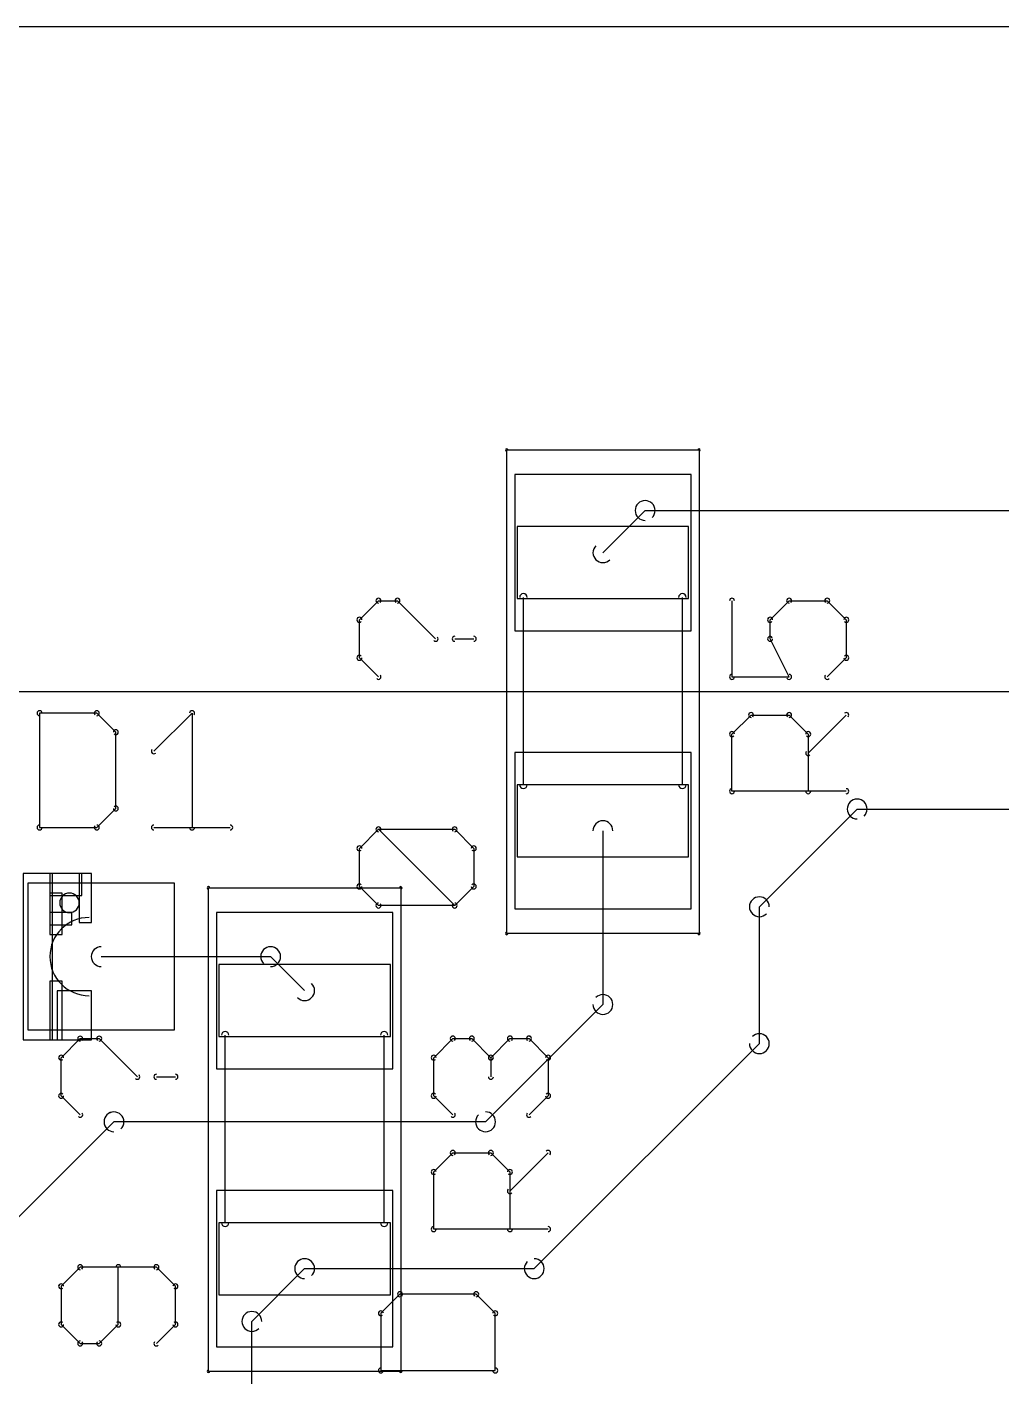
# Model space of a CAD drawing. Extents: x 0 to 139, y 764 to 841.
# Drawn here: x 17.21 to 45.45, y 802.31 to 841.43 of the extents above; entities that cross this region are included whole.
import ezdxf

# ---------------------------------------------------------------- set-up
doc = ezdxf.new("R2010")
doc.units = 0
doc.layers.add('Layer_1', color=7, linetype='CONTINUOUS')

msp = doc.modelspace()

# ---------------------------------------------------------------- linework, layer by layer
at = {"layer": 'Layer_1', "color": 7}
for points in [[(0.456887, 763.762328), (139.354513, 763.762328), (139.354513, 841.431613), (0.456887, 841.431613), (0.456887, 763.762328)], [(36.692159, 829.166103), (36.692159, 815.145946), (31.119246, 815.145946), (31.119246, 829.166103), (36.692159, 829.166103)], [(35.128852, 827.41004), (33.905703, 826.18689)], [(35.128852, 827.41004), (73.307275, 827.41004)], [(35.33238, 827.206512), (35.33238, 827.206512)], [(33.702175, 826.390418), (33.702175, 826.390418)], [(27.399341, 822.58519), (26.846869, 823.137662), (26.846869, 824.242607), (27.399341, 824.795079), (27.951814, 824.795079), (29.056758, 823.690134)], [(31.601703, 819.456025), (31.601703, 824.892024)], [(36.209703, 819.456025), (36.209703, 824.892024)], [(37.646868, 824.795079), (37.646868, 822.58519), (39.304285, 822.58519), (38.751813, 823.690134)], [(38.751813, 823.690134), (38.751813, 824.242607), (39.304285, 824.795079), (40.40923, 824.795079), (40.961702, 824.242607), (40.961702, 823.137662), (40.40923, 822.58519)], [(29.609231, 823.690134), (30.161703, 823.690134)], [(38.816159, 823.722449), (38.816171, 823.722461)], [(39.239939, 822.552875), (39.239927, 822.552863)], [(92.299399, 822.156024), (12.362398, 822.156024), (8.960823, 818.75445)], [(17.577011, 821.532969), (17.577011, 818.218135), (19.234429, 818.218135), (19.786901, 818.770607), (19.786901, 820.980497), (19.234429, 821.532969), (17.577011, 821.532969)], [(20.891846, 820.428024), (21.99679, 821.532969)], [(21.99679, 821.532969), (21.99679, 818.218135)], [(22.047531, 821.481946), (22.047531, 821.481946)], [(40.961702, 819.270355), (37.646868, 819.270355), (37.646868, 820.927772), (38.19934, 821.480245), (39.304285, 821.480245), (39.856758, 820.927772), (39.856758, 819.270355)], [(39.856758, 820.3753), (40.961702, 821.480245)], [(38.441136, 811.951301), (38.441136, 815.919804), (41.275781, 818.75445)], [(41.275781, 818.75445), (93.433257, 818.75445), (94.567115, 817.620592)], [(41.479309, 818.550922), (41.479309, 818.550922)], [(20.891846, 818.218135), (23.101735, 818.218135)], [(29.609231, 815.955521), (27.399341, 815.955521), (26.846869, 816.507993), (26.846869, 817.612938), (27.399341, 818.165411), (29.609231, 818.165411), (30.161703, 817.612938), (30.161703, 816.507993), (29.609231, 815.955521), (27.399341, 818.165411)], [(33.905703, 818.125159), (33.905703, 813.085159), (30.504128, 809.683584)], [(28.046491, 816.466891), (28.046491, 802.446735), (22.473578, 802.446735), (22.473578, 816.466891), (28.046491, 816.466891)], [(38.237608, 816.123332), (38.237608, 816.123332)], [(19.363972, 814.474135), (24.273578, 814.474135), (25.260034, 813.487679)], [(24.477105, 814.677663), (24.477105, 814.677663)], [(25.056507, 813.284151), (25.056507, 813.284151)], [(34.10923, 812.881631), (34.10923, 812.881631)], [(19.357169, 812.146608), (19.357169, 812.146608)], [(22.956035, 806.756813), (22.956035, 812.192813)], [(27.564034, 806.756813), (27.564034, 812.192813)], [(18.2012, 810.43845), (18.2012, 811.543395), (18.753673, 812.095868)], [(18.753673, 812.095868), (19.306145, 812.095868), (20.41109, 810.990923)], [(18.804696, 812.044844), (18.804696, 812.044844)], [(25.260034, 805.425947), (31.915782, 805.425947), (38.441136, 811.951301)], [(29.553672, 809.885978), (29.001199, 810.43845), (29.001199, 811.543395), (29.553672, 812.095868), (30.106144, 812.095868), (30.658617, 811.543395), (30.658617, 810.990923)], [(30.658617, 811.543395), (31.211089, 812.095868), (31.763561, 812.095868), (32.316034, 811.543395), (32.316034, 810.43845), (31.763561, 809.885978)], [(38.644663, 811.747773), (38.644663, 811.747773)], [(18.150177, 811.594135), (18.150177, 811.594135)], [(20.963562, 810.990923), (21.516035, 810.990923)], [(20.360066, 810.939899), (20.360066, 810.939899)], [(18.753673, 809.885978), (18.2012, 810.43845)], [(18.252224, 810.489191), (18.252224, 810.489191)], [(30.300601, 809.887112), (30.300601, 809.887112)], [(30.504128, 809.683584), (19.732476, 809.683584), (16.89783, 806.848939)], [(19.936003, 809.480057), (19.936003, 809.480057)], [(32.316034, 806.571144), (29.001199, 806.571144), (29.001199, 808.228561), (29.553672, 808.781033), (30.658617, 808.781033), (31.211089, 808.228561), (31.211089, 806.571144)], [(31.211089, 807.676089), (32.316034, 808.781033)], [(31.712254, 805.629475), (31.712254, 805.629475)], [(20.963562, 803.256309), (21.516035, 803.808782), (21.516035, 804.913727), (20.963562, 805.466199), (18.753673, 805.466199), (18.2012, 804.913727), (18.2012, 803.808782), (18.753673, 803.256309), (19.306145, 803.256309), (19.858617, 803.808782), (19.858617, 805.466199)], [(23.729326, 795.815082), (23.729326, 803.895238), (25.260034, 805.425947)], [(25.463562, 805.222419), (25.463562, 805.222419)], [(30.283876, 804.733443), (30.283876, 804.733443)], [(27.470491, 802.472813), (30.785325, 802.472813), (30.785325, 804.130231), (30.232853, 804.682703)], [(30.232853, 804.682703), (28.022963, 804.682703), (27.470491, 804.130231)], [(28.073987, 804.631679), (28.073987, 804.631679)], [(23.525798, 804.098766), (23.525798, 804.098766)], [(27.419467, 804.180971), (27.419467, 804.180971)], [(27.470491, 804.130231), (27.470491, 802.472813)], [(30.734302, 804.079207), (30.734302, 804.079207)]]:
    msp.add_lwpolyline(points, dxfattribs=at)
for points in [[(31.35027, 828.454607), (31.35027, 823.919174), (36.461136, 823.919174), (36.461136, 828.454607), (31.35027, 828.454607)], [(31.421703, 826.944024), (31.421703, 824.856024), (36.389703, 824.856024), (36.389703, 826.944024), (31.421703, 826.944024)], [(31.35027, 820.392875), (31.35027, 815.857442), (36.461136, 815.857442), (36.461136, 820.392875), (31.35027, 820.392875)], [(31.421703, 819.456025), (31.421703, 817.368025), (36.389703, 817.368025), (36.389703, 819.456025), (31.421703, 819.456025)], [(17.096255, 816.883584), (17.096255, 812.064687), (17.946649, 812.064687), (17.946649, 816.883584), (17.096255, 816.883584)], [(17.875783, 816.883584), (17.875783, 816.245789), (18.797043, 816.245789), (18.797043, 816.883584), (17.875783, 816.883584)], [(18.726177, 816.883584), (18.726177, 815.466261), (19.080507, 815.466261), (19.080507, 816.883584), (18.726177, 816.883584)], [(17.237988, 816.600119), (17.237988, 812.348151), (21.489956, 812.348151), (21.489956, 816.600119), (17.237988, 816.600119)], [(17.875783, 816.316655), (17.875783, 815.11193), (18.230114, 815.11193), (18.230114, 816.316655), (17.875783, 816.316655)], [(17.875783, 815.749726), (17.875783, 815.395395), (18.513578, 815.395395), (18.513578, 815.749726), (17.875783, 815.749726)], [(22.704601, 815.755395), (22.704601, 811.219962), (27.815467, 811.219962), (27.815467, 815.755395), (22.704601, 815.755395)], [(22.776035, 814.244812), (22.776035, 812.156813), (27.744034, 812.156813), (27.744034, 814.244812), (22.776035, 814.244812)], [(17.875783, 813.765474), (17.875783, 812.064687), (18.230114, 812.064687), (18.230114, 813.765474), (17.875783, 813.765474)], [(18.088381, 813.482009), (18.088381, 812.064687), (19.080507, 812.064687), (19.080507, 813.482009), (18.088381, 813.482009)], [(22.704601, 807.693663), (22.704601, 803.158231), (27.815467, 803.158231), (27.815467, 807.693663), (22.704601, 807.693663)], [(22.776035, 806.756813), (22.776035, 804.668813), (27.744034, 804.668813), (27.744034, 806.756813), (22.776035, 806.756813)]]:
    msp.add_lwpolyline(points, close=True, dxfattribs=at)
for points in [[(31.119246, 829.202103), (31.099404, 829.202103), (31.083246, 829.185945), (31.083246, 829.166103)], [(31.119246, 829.202103), (31.099404, 829.202103), (31.083246, 829.185945), (31.083246, 829.166103)], [(31.083246, 829.166103), (31.083246, 829.14626), (31.099404, 829.130103), (31.119246, 829.130103)], [(31.155246, 829.166103), (31.155246, 829.185945), (31.139089, 829.202103), (31.119246, 829.202103)], [(36.692159, 829.202103), (36.672317, 829.202103), (36.656159, 829.185945), (36.656159, 829.166103)], [(36.728159, 829.166103), (36.728159, 829.185945), (36.712002, 829.202103), (36.692159, 829.202103)], [(36.728159, 829.166103), (36.728159, 829.185945), (36.712002, 829.202103), (36.692159, 829.202103)], [(36.692159, 829.130103), (36.712002, 829.130103), (36.728159, 829.14626), (36.728159, 829.166103)], [(35.128852, 827.69804), (34.9698, 827.69804), (34.840852, 827.569092), (34.840852, 827.41004)], [(34.840852, 827.41004), (34.840852, 827.250988), (34.9698, 827.12204), (35.128852, 827.12204)], [(35.12885, 827.697872), (35.049366, 827.697872), (34.977394, 827.665642), (34.925322, 827.61357)], [(35.416682, 827.41004), (35.416682, 827.569007), (35.287819, 827.697872), (35.12885, 827.697872)], [(35.33238, 827.206512), (35.384481, 827.258585), (35.416682, 827.330556), (35.416682, 827.41004)], [(33.702175, 826.390418), (33.650103, 826.338345), (33.617873, 826.266374), (33.617873, 826.18689)], [(33.617873, 826.18689), (33.617873, 826.027923), (33.746736, 825.899057), (33.905706, 825.899057)], [(33.905706, 825.899057), (33.985189, 825.899057), (34.057133, 825.931287), (34.109233, 825.98336)], [(27.399341, 824.867079), (27.359571, 824.867079), (27.327341, 824.834849), (27.327341, 824.795079)], [(27.327341, 824.795079), (27.327341, 824.755309), (27.359571, 824.723079), (27.399341, 824.723079)], [(27.399455, 824.867249), (27.379612, 824.867249), (27.361499, 824.859312), (27.348431, 824.845989)], [(27.471625, 824.795079), (27.471625, 824.834934), (27.43931, 824.867249), (27.399455, 824.867249)], [(27.450365, 824.744056), (27.463404, 824.757095), (27.471625, 824.775152), (27.471625, 824.795079)], [(27.951814, 824.867363), (27.911959, 824.867363), (27.879644, 824.835048), (27.879644, 824.795193)], [(27.879644, 824.795193), (27.879644, 824.77535), (27.887581, 824.757237), (27.900903, 824.744169)], [(28.002837, 824.846103), (27.989798, 824.859142), (27.971741, 824.867363), (27.951814, 824.867363)], [(28.023814, 824.795079), (28.023814, 824.834849), (27.991584, 824.867079), (27.951814, 824.867079)], [(27.951814, 824.723079), (27.991584, 824.723079), (28.023814, 824.755309), (28.023814, 824.795079)], [(31.601703, 825.000024), (31.542062, 825.000024), (31.493703, 824.951665), (31.493703, 824.892024)], [(31.709703, 824.892024), (31.709703, 824.951665), (31.661344, 825.000024), (31.601703, 825.000024)], [(36.209703, 825.000024), (36.150062, 825.000024), (36.101703, 824.951665), (36.101703, 824.892024)], [(36.317703, 824.892024), (36.317703, 824.951665), (36.269344, 825.000024), (36.209703, 825.000024)], [(37.646868, 824.867079), (37.607098, 824.867079), (37.574868, 824.834849), (37.574868, 824.795079)], [(37.718868, 824.795079), (37.718868, 824.834849), (37.686638, 824.867079), (37.646868, 824.867079)], [(39.304285, 824.867079), (39.264515, 824.867079), (39.232285, 824.834849), (39.232285, 824.795079)], [(39.232285, 824.795079), (39.232285, 824.755309), (39.264515, 824.723079), (39.304285, 824.723079)], [(39.304399, 824.867249), (39.284556, 824.867249), (39.266443, 824.859312), (39.253375, 824.845989)], [(39.376569, 824.795079), (39.376569, 824.834934), (39.344254, 824.867249), (39.304399, 824.867249)], [(39.355309, 824.744056), (39.368348, 824.757095), (39.376569, 824.775152), (39.376569, 824.795079)], [(40.40923, 824.867363), (40.369375, 824.867363), (40.33706, 824.835048), (40.33706, 824.795193)], [(40.33706, 824.795193), (40.33706, 824.77535), (40.344997, 824.757237), (40.35832, 824.744169)], [(40.460254, 824.846103), (40.447214, 824.859142), (40.429158, 824.867363), (40.40923, 824.867363)], [(40.48123, 824.795079), (40.48123, 824.834849), (40.449, 824.867079), (40.40923, 824.867079)], [(40.40923, 824.723079), (40.449, 824.723079), (40.48123, 824.755309), (40.48123, 824.795079)], [(26.795845, 824.29363), (26.782806, 824.280591), (26.774585, 824.262534), (26.774585, 824.242607)], [(26.846869, 824.314607), (26.807099, 824.314607), (26.774869, 824.282377), (26.774869, 824.242607)], [(26.918869, 824.242607), (26.918869, 824.282377), (26.886639, 824.314607), (26.846869, 824.314607)], [(38.700789, 824.29363), (38.68775, 824.280591), (38.679529, 824.262534), (38.679529, 824.242607)], [(38.751813, 824.314607), (38.712043, 824.314607), (38.679813, 824.282377), (38.679813, 824.242607)], [(38.823813, 824.242607), (38.823813, 824.282377), (38.791583, 824.314607), (38.751813, 824.314607)], [(40.961702, 824.314607), (40.921932, 824.314607), (40.889702, 824.282377), (40.889702, 824.242607)], [(41.033702, 824.242607), (41.033702, 824.282377), (41.001472, 824.314607), (40.961702, 824.314607)], [(41.033872, 824.242493), (41.033872, 824.262336), (41.025935, 824.280449), (41.012613, 824.293517)], [(26.774585, 824.242607), (26.774585, 824.202752), (26.8069, 824.170437), (26.846755, 824.170437)], [(26.846755, 824.170437), (26.866598, 824.170437), (26.884711, 824.178374), (26.897779, 824.191697)], [(38.679529, 824.242607), (38.679529, 824.202752), (38.711844, 824.170437), (38.751699, 824.170437)], [(38.751699, 824.170437), (38.771542, 824.170437), (38.789655, 824.178374), (38.802723, 824.191697)], [(40.910679, 824.191583), (40.923718, 824.178544), (40.941775, 824.170323), (40.961702, 824.170323)], [(40.961702, 824.170323), (41.001557, 824.170323), (41.033872, 824.202638), (41.033872, 824.242493)], [(29.005735, 823.639111), (29.018774, 823.626071), (29.036831, 823.617851), (29.056758, 823.617851)], [(29.056758, 823.617851), (29.096614, 823.617851), (29.128928, 823.650166), (29.128928, 823.690021)], [(29.128928, 823.690021), (29.128928, 823.709864), (29.120991, 823.727977), (29.107669, 823.741045)], [(29.609231, 823.762134), (29.569461, 823.762134), (29.537231, 823.729905), (29.537231, 823.690134)], [(29.537231, 823.690134), (29.537231, 823.650364), (29.569461, 823.618134), (29.609231, 823.618134)], [(30.233703, 823.690134), (30.233703, 823.729905), (30.201473, 823.762134), (30.161703, 823.762134)], [(30.161703, 823.618134), (30.201473, 823.618134), (30.233703, 823.650364), (30.233703, 823.690134)], [(38.679813, 823.690134), (38.679813, 823.650364), (38.712043, 823.618134), (38.751813, 823.618134)], [(38.751824, 823.762146), (38.712054, 823.762146), (38.679824, 823.729916), (38.679824, 823.690146)], [(38.679824, 823.690146), (38.679824, 823.678524), (38.682579, 823.667469), (38.687478, 823.657831)], [(38.751813, 823.618134), (38.791583, 823.618134), (38.823813, 823.650364), (38.823813, 823.690134)], [(38.816171, 823.722461), (38.804265, 823.745988), (38.779944, 823.762146), (38.751824, 823.762146)], [(26.846869, 823.209946), (26.807014, 823.209946), (26.774699, 823.177631), (26.774699, 823.137775)], [(26.774699, 823.137775), (26.774699, 823.117933), (26.782636, 823.09982), (26.795959, 823.086752)], [(26.774869, 823.137662), (26.774869, 823.097892), (26.807099, 823.065662), (26.846869, 823.065662)], [(26.897892, 823.188686), (26.884853, 823.201725), (26.866796, 823.209946), (26.846869, 823.209946)], [(26.846869, 823.065662), (26.886639, 823.065662), (26.918869, 823.097892), (26.918869, 823.137662)], [(40.889702, 823.137662), (40.889702, 823.097892), (40.921932, 823.065662), (40.961702, 823.065662)], [(40.961816, 823.209832), (40.941973, 823.209832), (40.92386, 823.201895), (40.910792, 823.188572)], [(40.961702, 823.065662), (41.001472, 823.065662), (41.033702, 823.097892), (41.033702, 823.137662)], [(41.033986, 823.137662), (41.033986, 823.177517), (41.001671, 823.209832), (40.961816, 823.209832)], [(41.012726, 823.086638), (41.025765, 823.099678), (41.033986, 823.117735), (41.033986, 823.137662)], [(27.348318, 822.534166), (27.361357, 822.521127), (27.379414, 822.512906), (27.399341, 822.512906)], [(27.399341, 822.512906), (27.439196, 822.512906), (27.471511, 822.545221), (27.471511, 822.585076)], [(27.471511, 822.585076), (27.471511, 822.604919), (27.463574, 822.623032), (27.450251, 822.6361)], [(37.646868, 822.65719), (37.607098, 822.65719), (37.574868, 822.62496), (37.574868, 822.58519)], [(37.574868, 822.58519), (37.574868, 822.54542), (37.607098, 822.51319), (37.646868, 822.51319)], [(37.574868, 822.58519), (37.574868, 822.54542), (37.607098, 822.51319), (37.646868, 822.51319)], [(37.646868, 822.51319), (37.686638, 822.51319), (37.718868, 822.54542), (37.718868, 822.58519)], [(39.239927, 822.552863), (39.251833, 822.529336), (39.276154, 822.513178), (39.304274, 822.513178)], [(39.304274, 822.513178), (39.344044, 822.513178), (39.376274, 822.545408), (39.376274, 822.585178)], [(39.376285, 822.58519), (39.376285, 822.62496), (39.344055, 822.65719), (39.304285, 822.65719)], [(39.304285, 822.51319), (39.344055, 822.51319), (39.376285, 822.54542), (39.376285, 822.58519)], [(39.376274, 822.585178), (39.376274, 822.5968), (39.373519, 822.607855), (39.36862, 822.617493)], [(40.358206, 822.636213), (40.345167, 822.623174), (40.336946, 822.605117), (40.336946, 822.58519)], [(40.336946, 822.58519), (40.336946, 822.545335), (40.369261, 822.51302), (40.409117, 822.51302)], [(40.409117, 822.51302), (40.428959, 822.51302), (40.447072, 822.520957), (40.46014, 822.534279)], [(17.577011, 821.604969), (17.537247, 821.604969), (17.505011, 821.572739), (17.505011, 821.532969)], [(17.577011, 821.604969), (17.537247, 821.604969), (17.505011, 821.572739), (17.505011, 821.532969)], [(17.505011, 821.532969), (17.505011, 821.493199), (17.537247, 821.460969), (17.577011, 821.460969)], [(17.649011, 821.532969), (17.649011, 821.572739), (17.616776, 821.604969), (17.577011, 821.604969)], [(19.234429, 821.605253), (19.194576, 821.605253), (19.16227, 821.572938), (19.16227, 821.533083)], [(19.16227, 821.533083), (19.16227, 821.51324), (19.170349, 821.495127), (19.183416, 821.482059)], [(19.285452, 821.583993), (19.272384, 821.597032), (19.254353, 821.605253), (19.234429, 821.605253)], [(19.306429, 821.532969), (19.306429, 821.572739), (19.274193, 821.604969), (19.234429, 821.604969)], [(19.234429, 821.460969), (19.274193, 821.460969), (19.306429, 821.493199), (19.306429, 821.532969)], [(21.99679, 821.604969), (21.95702, 821.604969), (21.92479, 821.572739), (21.92479, 821.532969)], [(21.996734, 821.605026), (21.976891, 821.605026), (21.958891, 821.597089), (21.945852, 821.58405)], [(22.06879, 821.532969), (22.06879, 821.572768), (22.036532, 821.605026), (21.996734, 821.605026)], [(22.06879, 821.532969), (22.06879, 821.572739), (22.036561, 821.604969), (21.99679, 821.604969)], [(22.047531, 821.481946), (22.06057, 821.494985), (22.06879, 821.513042), (22.06879, 821.532969)], [(38.19934, 821.552245), (38.15957, 821.552245), (38.12734, 821.520015), (38.12734, 821.480245)], [(38.199454, 821.552415), (38.179611, 821.552415), (38.161498, 821.544478), (38.14843, 821.531155)], [(38.271624, 821.480245), (38.271624, 821.5201), (38.239309, 821.552415), (38.199454, 821.552415)], [(39.304285, 821.552528), (39.26443, 821.552528), (39.232115, 821.520213), (39.232115, 821.480358)], [(39.355309, 821.531268), (39.342269, 821.544308), (39.324213, 821.552528), (39.304285, 821.552528)], [(39.376285, 821.480245), (39.376285, 821.520015), (39.344055, 821.552245), (39.304285, 821.552245)], [(40.961816, 821.552415), (40.941973, 821.552415), (40.92386, 821.544478), (40.910792, 821.531155)], [(41.033986, 821.480245), (41.033986, 821.5201), (41.001671, 821.552415), (40.961816, 821.552415)], [(38.12734, 821.480245), (38.12734, 821.440475), (38.15957, 821.408245), (38.19934, 821.408245)], [(38.250364, 821.429221), (38.263403, 821.442261), (38.271624, 821.460317), (38.271624, 821.480245)], [(39.232115, 821.480358), (39.232115, 821.460516), (39.240052, 821.442402), (39.253375, 821.429335)], [(39.304285, 821.408245), (39.344055, 821.408245), (39.376285, 821.440475), (39.376285, 821.480245)], [(41.012726, 821.429221), (41.025765, 821.442261), (41.033986, 821.460317), (41.033986, 821.480245)], [(19.786901, 821.052497), (19.747136, 821.052497), (19.714901, 821.020267), (19.714901, 820.980497)], [(19.735877, 820.929473), (19.748945, 820.916434), (19.766976, 820.908213), (19.786901, 820.908213)], [(19.858901, 820.980497), (19.858901, 821.020267), (19.826665, 821.052497), (19.786901, 821.052497)], [(19.786901, 820.908213), (19.826753, 820.908213), (19.85906, 820.940528), (19.85906, 820.980384)], [(19.85906, 820.980384), (19.85906, 821.000226), (19.850981, 821.018339), (19.837913, 821.031407)], [(37.595844, 820.978796), (37.582805, 820.965757), (37.574585, 820.9477), (37.574585, 820.927772)], [(37.574585, 820.927772), (37.574585, 820.887917), (37.606899, 820.855602), (37.646755, 820.855602)], [(37.646868, 820.999772), (37.607098, 820.999772), (37.574868, 820.967543), (37.574868, 820.927772)], [(37.646755, 820.855602), (37.666597, 820.855602), (37.68471, 820.863539), (37.697778, 820.876862)], [(37.718868, 820.927772), (37.718868, 820.967543), (37.686638, 820.999772), (37.646868, 820.999772)], [(39.856758, 820.999772), (39.816987, 820.999772), (39.784758, 820.967543), (39.784758, 820.927772)], [(39.805734, 820.876749), (39.818773, 820.863709), (39.83683, 820.855489), (39.856758, 820.855489)], [(39.928758, 820.927772), (39.928758, 820.967543), (39.896528, 820.999772), (39.856758, 820.999772)], [(39.856758, 820.855489), (39.896613, 820.855489), (39.928928, 820.887804), (39.928928, 820.927659)], [(39.928928, 820.927659), (39.928928, 820.947502), (39.920991, 820.965615), (39.907668, 820.978683)], [(20.840822, 820.479048), (20.827754, 820.466009), (20.819676, 820.447952), (20.819676, 820.428024)], [(20.819676, 820.428024), (20.819676, 820.388169), (20.851982, 820.355854), (20.891834, 820.355854)], [(20.891834, 820.355854), (20.911762, 820.355854), (20.929799, 820.363791), (20.942858, 820.377114)], [(39.805734, 820.426324), (39.792695, 820.413284), (39.784474, 820.395228), (39.784474, 820.3753)], [(39.784474, 820.3753), (39.784474, 820.335445), (39.816789, 820.30313), (39.856644, 820.30313)], [(39.856644, 820.30313), (39.876487, 820.30313), (39.8946, 820.311067), (39.907668, 820.32439)], [(31.493703, 819.456025), (31.493703, 819.396384), (31.542062, 819.348025), (31.601703, 819.348025)], [(31.601703, 819.348025), (31.661344, 819.348025), (31.709703, 819.396384), (31.709703, 819.456025)], [(36.101703, 819.456025), (36.101703, 819.396384), (36.150062, 819.348025), (36.209703, 819.348025)], [(36.209703, 819.348025), (36.269344, 819.348025), (36.317703, 819.396384), (36.317703, 819.456025)], [(37.646868, 819.342355), (37.607098, 819.342355), (37.574868, 819.310125), (37.574868, 819.270355)], [(37.574868, 819.270355), (37.574868, 819.230585), (37.607098, 819.198355), (37.646868, 819.198355)], [(37.574868, 819.270355), (37.574868, 819.230585), (37.607098, 819.198355), (37.646868, 819.198355)], [(37.646868, 819.198355), (37.686638, 819.198355), (37.718868, 819.230585), (37.718868, 819.270355)], [(39.784758, 819.270355), (39.784758, 819.230585), (39.816987, 819.198355), (39.856758, 819.198355)], [(39.856758, 819.198355), (39.896528, 819.198355), (39.928758, 819.230585), (39.928758, 819.270355)], [(41.033702, 819.270355), (41.033702, 819.310125), (41.001472, 819.342355), (40.961702, 819.342355)], [(40.961702, 819.198355), (41.001472, 819.198355), (41.033702, 819.230585), (41.033702, 819.270355)], [(19.786912, 818.842777), (19.766985, 818.842777), (19.748948, 818.83484), (19.735889, 818.821518)], [(19.859071, 818.770607), (19.859071, 818.810462), (19.826765, 818.842777), (19.786912, 818.842777)], [(41.275781, 819.04245), (41.116729, 819.04245), (40.987781, 818.913502), (40.987781, 818.75445)], [(41.275778, 819.042283), (41.196295, 819.042283), (41.124351, 819.010053), (41.072251, 818.95798)], [(41.563611, 818.75445), (41.563611, 818.913417), (41.434748, 819.042283), (41.275778, 819.042283)], [(19.714901, 818.770607), (19.714901, 818.730837), (19.747136, 818.698607), (19.786901, 818.698607)], [(19.786901, 818.698607), (19.826665, 818.698607), (19.858901, 818.730837), (19.858901, 818.770607)], [(19.837925, 818.719584), (19.850992, 818.732623), (19.859071, 818.75068), (19.859071, 818.770607)], [(33.905703, 818.413159), (33.746651, 818.413159), (33.617703, 818.28421), (33.617703, 818.125159)], [(34.193703, 818.125159), (34.193703, 818.28421), (34.064755, 818.413159), (33.905703, 818.413159)], [(40.987781, 818.75445), (40.987781, 818.595398), (41.116729, 818.46645), (41.275781, 818.46645)], [(41.479309, 818.550922), (41.531381, 818.602995), (41.563611, 818.674966), (41.563611, 818.75445)], [(17.577011, 818.290135), (17.537247, 818.290135), (17.505011, 818.257905), (17.505011, 818.218135)], [(17.505011, 818.218135), (17.505011, 818.178365), (17.537247, 818.146135), (17.577011, 818.146135)], [(17.505011, 818.218135), (17.505011, 818.178365), (17.537247, 818.146135), (17.577011, 818.146135)], [(17.577011, 818.146135), (17.616776, 818.146135), (17.649011, 818.178365), (17.649011, 818.218135)], [(19.183405, 818.269159), (19.170337, 818.256119), (19.162258, 818.238062), (19.162258, 818.218135)], [(19.162258, 818.218135), (19.162258, 818.17828), (19.194565, 818.145965), (19.234417, 818.145965)], [(19.234417, 818.145965), (19.254345, 818.145965), (19.272382, 818.153902), (19.285441, 818.167225)], [(19.306429, 818.218135), (19.306429, 818.257905), (19.274193, 818.290135), (19.234429, 818.290135)], [(19.234429, 818.146135), (19.274193, 818.146135), (19.306429, 818.178365), (19.306429, 818.218135)], [(20.891846, 818.290135), (20.852081, 818.290135), (20.819846, 818.257905), (20.819846, 818.218135)], [(20.819846, 818.218135), (20.819846, 818.178365), (20.852081, 818.146135), (20.891846, 818.146135)], [(21.92479, 818.218135), (21.92479, 818.178365), (21.95702, 818.146135), (21.99679, 818.146135)], [(21.99679, 818.146135), (22.036561, 818.146135), (22.06879, 818.178365), (22.06879, 818.218135)], [(23.173735, 818.218135), (23.173735, 818.257905), (23.141505, 818.290135), (23.101735, 818.290135)], [(23.101735, 818.146135), (23.141505, 818.146135), (23.173735, 818.178365), (23.173735, 818.218135)], [(27.399341, 818.237694), (27.359486, 818.237694), (27.327171, 818.205379), (27.327171, 818.165524)], [(27.327171, 818.165524), (27.327171, 818.145681), (27.335108, 818.127568), (27.348431, 818.1145)], [(27.399341, 818.23741), (27.359571, 818.23741), (27.327341, 818.205181), (27.327341, 818.165411)], [(27.327341, 818.165411), (27.327341, 818.12564), (27.359571, 818.093411), (27.399341, 818.093411)], [(27.399455, 818.237581), (27.379612, 818.237581), (27.361499, 818.229644), (27.348431, 818.216321)], [(27.450365, 818.216434), (27.437325, 818.229473), (27.419269, 818.237694), (27.399341, 818.237694)], [(27.471625, 818.165411), (27.471625, 818.205266), (27.43931, 818.237581), (27.399455, 818.237581)], [(27.450365, 818.114387), (27.463404, 818.127426), (27.471625, 818.145483), (27.471625, 818.165411)], [(29.609231, 818.237694), (29.569376, 818.237694), (29.537061, 818.205379), (29.537061, 818.165524)], [(29.537061, 818.165524), (29.537061, 818.145681), (29.544998, 818.127568), (29.558321, 818.1145)], [(29.660254, 818.216434), (29.647215, 818.229473), (29.629158, 818.237694), (29.609231, 818.237694)], [(29.681231, 818.165411), (29.681231, 818.205181), (29.649001, 818.23741), (29.609231, 818.23741)], [(29.609231, 818.093411), (29.649001, 818.093411), (29.681231, 818.12564), (29.681231, 818.165411)], [(26.795845, 817.663962), (26.782806, 817.650922), (26.774585, 817.632866), (26.774585, 817.612938)], [(26.774585, 817.612938), (26.774585, 817.573083), (26.8069, 817.540768), (26.846755, 817.540768)], [(26.846869, 817.684938), (26.807099, 817.684938), (26.774869, 817.652708), (26.774869, 817.612938)], [(26.918869, 817.612938), (26.918869, 817.652708), (26.886639, 817.684938), (26.846869, 817.684938)], [(30.161703, 817.684938), (30.121933, 817.684938), (30.089703, 817.652708), (30.089703, 817.612938)], [(30.233703, 817.612938), (30.233703, 817.652708), (30.201473, 817.684938), (30.161703, 817.684938)], [(30.161703, 817.540655), (30.201558, 817.540655), (30.233873, 817.57297), (30.233873, 817.612825)], [(30.233873, 817.612825), (30.233873, 817.632667), (30.225936, 817.650781), (30.212613, 817.663848)], [(26.846755, 817.540768), (26.866598, 817.540768), (26.884711, 817.548705), (26.897779, 817.562028)], [(30.11068, 817.561914), (30.123719, 817.548875), (30.141776, 817.540655), (30.161703, 817.540655)], [(22.473578, 816.502891), (22.453735, 816.502891), (22.437578, 816.486733), (22.437578, 816.466891)], [(22.473578, 816.502891), (22.453735, 816.502891), (22.437578, 816.486733), (22.437578, 816.466891)], [(22.437578, 816.466891), (22.437578, 816.447048), (22.453735, 816.430891), (22.473578, 816.430891)], [(22.509578, 816.466891), (22.509578, 816.486733), (22.49342, 816.502891), (22.473578, 816.502891)], [(26.846869, 816.580277), (26.807014, 816.580277), (26.774699, 816.547962), (26.774699, 816.508107)], [(26.774699, 816.508107), (26.774699, 816.488264), (26.782636, 816.470151), (26.795959, 816.457083)], [(26.774869, 816.507993), (26.774869, 816.468223), (26.807099, 816.435993), (26.846869, 816.435993)], [(26.897892, 816.559017), (26.884853, 816.572056), (26.866796, 816.580277), (26.846869, 816.580277)], [(26.846869, 816.435993), (26.886639, 816.435993), (26.918869, 816.468223), (26.918869, 816.507993)], [(28.046491, 816.502891), (28.026648, 816.502891), (28.010491, 816.486733), (28.010491, 816.466891)], [(28.082491, 816.466891), (28.082491, 816.486733), (28.066333, 816.502891), (28.046491, 816.502891)], [(28.082491, 816.466891), (28.082491, 816.486733), (28.066333, 816.502891), (28.046491, 816.502891)], [(28.046491, 816.430891), (28.066333, 816.430891), (28.082491, 816.447048), (28.082491, 816.466891)], [(30.089703, 816.507993), (30.089703, 816.468223), (30.121933, 816.435993), (30.161703, 816.435993)], [(30.161817, 816.580163), (30.141974, 816.580163), (30.123861, 816.572226), (30.110793, 816.558904)], [(30.161703, 816.435993), (30.201473, 816.435993), (30.233703, 816.468223), (30.233703, 816.507993)], [(30.233987, 816.507993), (30.233987, 816.547848), (30.201672, 816.580163), (30.161817, 816.580163)], [(30.212727, 816.45697), (30.225766, 816.470009), (30.233987, 816.488066), (30.233987, 816.507993)], [(18.442712, 816.316655), (18.286157, 816.316655), (18.159247, 816.189748), (18.159247, 816.03319)], [(18.726177, 816.03319), (18.726177, 816.189748), (18.599267, 816.316655), (18.442712, 816.316655)], [(38.441136, 816.207804), (38.282084, 816.207804), (38.153136, 816.078856), (38.153136, 815.919804)], [(38.237608, 816.123332), (38.185507, 816.071259), (38.153306, 815.999288), (38.153306, 815.919804)], [(38.729136, 815.919804), (38.729136, 816.078856), (38.600188, 816.207804), (38.441136, 816.207804)], [(18.159247, 816.03319), (18.159247, 815.876633), (18.28616, 815.749726), (18.442712, 815.749726)], [(18.442712, 815.749726), (18.599267, 815.749726), (18.726177, 815.876633), (18.726177, 816.03319)], [(27.399341, 816.027521), (27.359571, 816.027521), (27.327341, 815.995291), (27.327341, 815.955521)], [(27.327341, 815.955521), (27.327341, 815.915751), (27.359571, 815.883521), (27.399341, 815.883521)], [(27.348318, 815.904497), (27.361357, 815.891458), (27.379414, 815.883237), (27.399341, 815.883237)], [(27.399341, 815.883237), (27.439196, 815.883237), (27.471511, 815.915552), (27.471511, 815.955408)], [(27.471511, 815.955408), (27.471511, 815.97525), (27.463574, 815.993363), (27.450251, 816.006431)], [(29.558207, 816.006545), (29.545168, 815.993505), (29.536947, 815.975448), (29.536947, 815.955521)], [(29.536947, 815.955521), (29.536947, 815.915666), (29.569262, 815.883351), (29.609117, 815.883351)], [(29.558207, 815.904497), (29.571247, 815.891458), (29.589303, 815.883237), (29.609231, 815.883237)], [(29.609117, 815.883351), (29.62896, 815.883351), (29.647073, 815.891288), (29.660141, 815.904611)], [(29.681231, 815.955521), (29.681231, 815.995291), (29.649001, 816.027521), (29.609231, 816.027521)], [(29.609231, 815.883521), (29.649001, 815.883521), (29.681231, 815.915751), (29.681231, 815.955521)], [(29.609231, 815.883237), (29.649086, 815.883237), (29.681401, 815.915552), (29.681401, 815.955408)], [(29.681401, 815.955408), (29.681401, 815.97525), (29.673464, 815.993363), (29.660141, 816.006431)], [(38.153306, 815.919804), (38.153306, 815.760837), (38.282169, 815.631972), (38.441138, 815.631972)], [(38.441138, 815.631972), (38.520622, 815.631972), (38.592565, 815.664202), (38.644666, 815.716274)], [(19.009641, 815.607993), (18.383429, 815.607993), (17.875783, 815.100348), (17.875783, 814.474135)], [(31.119246, 815.181946), (31.099404, 815.181946), (31.083246, 815.165789), (31.083246, 815.145946)], [(31.083246, 815.145946), (31.083246, 815.126104), (31.099404, 815.109946), (31.119246, 815.109946)], [(31.083246, 815.145946), (31.083246, 815.126104), (31.099404, 815.109946), (31.119246, 815.109946)], [(31.119246, 815.109946), (31.139089, 815.109946), (31.155246, 815.126104), (31.155246, 815.145946)], [(36.656159, 815.145946), (36.656159, 815.126104), (36.672317, 815.109946), (36.692159, 815.109946)], [(36.728159, 815.145946), (36.728159, 815.165789), (36.712002, 815.181946), (36.692159, 815.181946)], [(36.692159, 815.109946), (36.712002, 815.109946), (36.728159, 815.126104), (36.728159, 815.145946)], [(36.692159, 815.109946), (36.712002, 815.109946), (36.728159, 815.126104), (36.728159, 815.145946)], [(17.875783, 814.474135), (17.875783, 813.847922), (18.383429, 813.340277), (19.009641, 813.340277)], [(19.363972, 814.762135), (19.204914, 814.762135), (19.075972, 814.633187), (19.075972, 814.474135)], [(19.075972, 814.474135), (19.075972, 814.315083), (19.204914, 814.186135), (19.363972, 814.186135)], [(24.273578, 814.761965), (24.114611, 814.761965), (23.985745, 814.633102), (23.985745, 814.474132)], [(23.985745, 814.474132), (23.985745, 814.394649), (24.017975, 814.322677), (24.070047, 814.270605)], [(24.561578, 814.474135), (24.561578, 814.633187), (24.43263, 814.762135), (24.273578, 814.762135)], [(24.477105, 814.677663), (24.425004, 814.729735), (24.353061, 814.761965), (24.273578, 814.761965)], [(24.273578, 814.186135), (24.43263, 814.186135), (24.561578, 814.315083), (24.561578, 814.474135)], [(25.547867, 813.487681), (25.547867, 813.567165), (25.515637, 813.639137), (25.463565, 813.691209)], [(25.260034, 813.199849), (25.419001, 813.199849), (25.547867, 813.328712), (25.547867, 813.487681)], [(33.9057, 813.372992), (33.826217, 813.372992), (33.754245, 813.340762), (33.702173, 813.288689)], [(34.193533, 813.085159), (34.193533, 813.244126), (34.06467, 813.372992), (33.9057, 813.372992)], [(25.056507, 813.284151), (25.108579, 813.232079), (25.180551, 813.199849), (25.260034, 813.199849)], [(33.617703, 813.085159), (33.617703, 812.926107), (33.746651, 812.797159), (33.905703, 812.797159)], [(33.905703, 812.797159), (34.064755, 812.797159), (34.193703, 812.926107), (34.193703, 813.085159)], [(34.10923, 812.881631), (34.161303, 812.933704), (34.193533, 813.005675), (34.193533, 813.085159)], [(18.753673, 812.167868), (18.713908, 812.167868), (18.681673, 812.135638), (18.681673, 812.095868)], [(18.753673, 812.167783), (18.733745, 812.167783), (18.715694, 812.159562), (18.702649, 812.146523)], [(18.825729, 812.095726), (18.825729, 812.135524), (18.793468, 812.167783), (18.753673, 812.167783)], [(19.306145, 812.167868), (19.266349, 812.167868), (19.234088, 812.135609), (19.234088, 812.095811)], [(19.378145, 812.095868), (19.378145, 812.135638), (19.345909, 812.167868), (19.306145, 812.167868)], [(19.357169, 812.146608), (19.344129, 812.159647), (19.326078, 812.167868), (19.306145, 812.167868)], [(22.956035, 812.300813), (22.896394, 812.300813), (22.848035, 812.252453), (22.848035, 812.192813)], [(23.064034, 812.192813), (23.064034, 812.252453), (23.015675, 812.300813), (22.956035, 812.300813)], [(27.564034, 812.300813), (27.504393, 812.300813), (27.456034, 812.252453), (27.456034, 812.192813)], [(27.672034, 812.192813), (27.672034, 812.252453), (27.623675, 812.300813), (27.564034, 812.300813)], [(29.553672, 812.167868), (29.513902, 812.167868), (29.481672, 812.135638), (29.481672, 812.095868)], [(29.553785, 812.168038), (29.533943, 812.168038), (29.515829, 812.160101), (29.502762, 812.146778)], [(29.625955, 812.095868), (29.625955, 812.135723), (29.59364, 812.168038), (29.553785, 812.168038)], [(30.106144, 812.168151), (30.066289, 812.168151), (30.033974, 812.135836), (30.033974, 812.095981)], [(30.157168, 812.146891), (30.144128, 812.159931), (30.126072, 812.168151), (30.106144, 812.168151)], [(30.178144, 812.095868), (30.178144, 812.135638), (30.145914, 812.167868), (30.106144, 812.167868)], [(31.211089, 812.167868), (31.171319, 812.167868), (31.139089, 812.135638), (31.139089, 812.095868)], [(31.211202, 812.168038), (31.19136, 812.168038), (31.173246, 812.160101), (31.160179, 812.146778)], [(31.283372, 812.095868), (31.283372, 812.135723), (31.251057, 812.168038), (31.211202, 812.168038)], [(31.763561, 812.168151), (31.723706, 812.168151), (31.691391, 812.135836), (31.691391, 812.095981)], [(31.814585, 812.146891), (31.801546, 812.159931), (31.783489, 812.168151), (31.763561, 812.168151)], [(31.835561, 812.095868), (31.835561, 812.135638), (31.803331, 812.167868), (31.763561, 812.167868)], [(38.441133, 812.239134), (38.361649, 812.239134), (38.289678, 812.206904), (38.237605, 812.154831)], [(38.728966, 811.951301), (38.728966, 812.110268), (38.600103, 812.239134), (38.441133, 812.239134)], [(18.681673, 812.095868), (18.681673, 812.056098), (18.713908, 812.023868), (18.753673, 812.023868)], [(18.804696, 812.044844), (18.817707, 812.057883), (18.825729, 812.075855), (18.825729, 812.095726)], [(19.234088, 812.095811), (19.234088, 812.075968), (19.24211, 812.057968), (19.255121, 812.044929)], [(19.306145, 812.023868), (19.345909, 812.023868), (19.378145, 812.056098), (19.378145, 812.095868)], [(29.481672, 812.095868), (29.481672, 812.056098), (29.513902, 812.023868), (29.553672, 812.023868)], [(29.604695, 812.044844), (29.617735, 812.057883), (29.625955, 812.07594), (29.625955, 812.095868)], [(30.033974, 812.095981), (30.033974, 812.076139), (30.041911, 812.058025), (30.055234, 812.044957)], [(30.106144, 812.023868), (30.145914, 812.023868), (30.178144, 812.056098), (30.178144, 812.095868)], [(31.139089, 812.095868), (31.139089, 812.056098), (31.171319, 812.023868), (31.211089, 812.023868)], [(31.262113, 812.044844), (31.275152, 812.057883), (31.283372, 812.07594), (31.283372, 812.095868)], [(31.691391, 812.095981), (31.691391, 812.076139), (31.699328, 812.058025), (31.712651, 812.044957)], [(31.763561, 812.023868), (31.803331, 812.023868), (31.835561, 812.056098), (31.835561, 812.095868)], [(38.153136, 811.951301), (38.153136, 811.792249), (38.282084, 811.663301), (38.441136, 811.663301)], [(38.441136, 811.663301), (38.600188, 811.663301), (38.729136, 811.792249), (38.729136, 811.951301)], [(38.644663, 811.747773), (38.696764, 811.799846), (38.728966, 811.871817), (38.728966, 811.951301)], [(18.150177, 811.594135), (18.137166, 811.581096), (18.129144, 811.563124), (18.129144, 811.543254)], [(18.129144, 811.543254), (18.129144, 811.503455), (18.161405, 811.471197), (18.201203, 811.471197)], [(18.2012, 811.615395), (18.161436, 811.615395), (18.1292, 811.583165), (18.1292, 811.543395)], [(18.2732, 811.543395), (18.2732, 811.583165), (18.240965, 811.615395), (18.2012, 811.615395)], [(18.201203, 811.471197), (18.221131, 811.471197), (18.239182, 811.479417), (18.252227, 811.492457)], [(28.950176, 811.594419), (28.937136, 811.58138), (28.928916, 811.563323), (28.928916, 811.543395)], [(28.928916, 811.543395), (28.928916, 811.50354), (28.961231, 811.471225), (29.001086, 811.471225)], [(29.001199, 811.615395), (28.961429, 811.615395), (28.929199, 811.583165), (28.929199, 811.543395)], [(29.001086, 811.471225), (29.020929, 811.471225), (29.039042, 811.479162), (29.05211, 811.492485)], [(29.073199, 811.543395), (29.073199, 811.583165), (29.040969, 811.615395), (29.001199, 811.615395)], [(30.607593, 811.594419), (30.594554, 811.58138), (30.586333, 811.563323), (30.586333, 811.543395)], [(30.586333, 811.543395), (30.586333, 811.50354), (30.618648, 811.471225), (30.658503, 811.471225)], [(30.658617, 811.615395), (30.618846, 811.615395), (30.586617, 811.583165), (30.586617, 811.543395)], [(30.607593, 811.492372), (30.620632, 811.479332), (30.638689, 811.471112), (30.658617, 811.471112)], [(30.658503, 811.471225), (30.678346, 811.471225), (30.696459, 811.479162), (30.709527, 811.492485)], [(30.730617, 811.543395), (30.730617, 811.583165), (30.698387, 811.615395), (30.658617, 811.615395)], [(30.658617, 811.471112), (30.698472, 811.471112), (30.730787, 811.503427), (30.730787, 811.543282)], [(30.730787, 811.543282), (30.730787, 811.563124), (30.72285, 811.581238), (30.709527, 811.594306)], [(32.316034, 811.615395), (32.276264, 811.615395), (32.244034, 811.583165), (32.244034, 811.543395)], [(32.26501, 811.492372), (32.27805, 811.479332), (32.296106, 811.471112), (32.316034, 811.471112)], [(32.388034, 811.543395), (32.388034, 811.583165), (32.355804, 811.615395), (32.316034, 811.615395)], [(32.316034, 811.471112), (32.355889, 811.471112), (32.388204, 811.503427), (32.388204, 811.543282)], [(32.388204, 811.543282), (32.388204, 811.563124), (32.380267, 811.581238), (32.366944, 811.594306)], [(20.41109, 810.918639), (20.450885, 810.918639), (20.483147, 810.950898), (20.483147, 810.990696)], [(20.483147, 810.990696), (20.483147, 811.010539), (20.475124, 811.028539), (20.462113, 811.041578)], [(20.963562, 811.062923), (20.923798, 811.062923), (20.891562, 811.030693), (20.891562, 810.990923)], [(20.891562, 810.990923), (20.891562, 810.951153), (20.923798, 810.918923), (20.963562, 810.918923)], [(21.588035, 810.990923), (21.588035, 811.030693), (21.555799, 811.062923), (21.516035, 811.062923)], [(21.516035, 810.918923), (21.555799, 810.918923), (21.588035, 810.951153), (21.588035, 810.990923)], [(30.586617, 810.990923), (30.586617, 810.951153), (30.618846, 810.918923), (30.658617, 810.918923)], [(30.658617, 810.918923), (30.698387, 810.918923), (30.730617, 810.951153), (30.730617, 810.990923)], [(20.360066, 810.939899), (20.373106, 810.92686), (20.391157, 810.918639), (20.41109, 810.918639)], [(18.2012, 810.51045), (18.161405, 810.51045), (18.129141, 810.478192), (18.129141, 810.438394)], [(18.129141, 810.438394), (18.129141, 810.418551), (18.137191, 810.400551), (18.150174, 810.387512)], [(18.1292, 810.43845), (18.1292, 810.39868), (18.161436, 810.366451), (18.2012, 810.366451)], [(18.252224, 810.489191), (18.239184, 810.50223), (18.221133, 810.51045), (18.2012, 810.51045)], [(18.2012, 810.366451), (18.240965, 810.366451), (18.2732, 810.39868), (18.2732, 810.43845)], [(29.001199, 810.510734), (28.961344, 810.510734), (28.929029, 810.478419), (28.929029, 810.438564)], [(28.929029, 810.438564), (28.929029, 810.418721), (28.936966, 810.400608), (28.950289, 810.38754)], [(28.929199, 810.43845), (28.929199, 810.39868), (28.961429, 810.366451), (29.001199, 810.366451)], [(29.052223, 810.489474), (29.039184, 810.502513), (29.021127, 810.510734), (29.001199, 810.510734)], [(29.001199, 810.366451), (29.040969, 810.366451), (29.073199, 810.39868), (29.073199, 810.43845)], [(32.244034, 810.43845), (32.244034, 810.39868), (32.276264, 810.366451), (32.316034, 810.366451)], [(32.316147, 810.510621), (32.296305, 810.510621), (32.278191, 810.502684), (32.265124, 810.489361)], [(32.316034, 810.366451), (32.355804, 810.366451), (32.388034, 810.39868), (32.388034, 810.43845)], [(32.388317, 810.43845), (32.388317, 810.478306), (32.356002, 810.510621), (32.316147, 810.510621)], [(32.367057, 810.387427), (32.380097, 810.400466), (32.388317, 810.418523), (32.388317, 810.43845)], [(18.702649, 809.834954), (18.715717, 809.821915), (18.733748, 809.813695), (18.753673, 809.813695)], [(18.753673, 809.813695), (18.793525, 809.813695), (18.825831, 809.84601), (18.825831, 809.885865)], [(18.825831, 809.885865), (18.825831, 809.905707), (18.817753, 809.923821), (18.804685, 809.936888)], [(19.732476, 809.971584), (19.573418, 809.971584), (19.444476, 809.842636), (19.444476, 809.683584)], [(19.732474, 809.971417), (19.652991, 809.971417), (19.581033, 809.939187), (19.528947, 809.887115)], [(20.020306, 809.683584), (20.020306, 809.842551), (19.89144, 809.971417), (19.732474, 809.971417)], [(29.502648, 809.834954), (29.515688, 809.821915), (29.533744, 809.813695), (29.553672, 809.813695)], [(29.553672, 809.813695), (29.593527, 809.813695), (29.625842, 809.84601), (29.625842, 809.885865)], [(29.625842, 809.885865), (29.625842, 809.905707), (29.617905, 809.923821), (29.604582, 809.936888)], [(30.300601, 809.887112), (30.2485, 809.83504), (30.216298, 809.763068), (30.216298, 809.683584)], [(30.792128, 809.683584), (30.792128, 809.842636), (30.66318, 809.971584), (30.504128, 809.971584)], [(31.712538, 809.937002), (31.699498, 809.923962), (31.691278, 809.905906), (31.691278, 809.885978)], [(31.691278, 809.885978), (31.691278, 809.846123), (31.723593, 809.813808), (31.763448, 809.813808)], [(31.763448, 809.813808), (31.78329, 809.813808), (31.801404, 809.821745), (31.814472, 809.835068)], [(19.444476, 809.683584), (19.444476, 809.524532), (19.573418, 809.395584), (19.732476, 809.395584)], [(19.936003, 809.480057), (19.98809, 809.532129), (20.020306, 809.604101), (20.020306, 809.683584)], [(30.216298, 809.683584), (30.216298, 809.524617), (30.345161, 809.395752), (30.504131, 809.395752)], [(30.504128, 809.395584), (30.66318, 809.395584), (30.792128, 809.524532), (30.792128, 809.683584)], [(30.504131, 809.395752), (30.583615, 809.395752), (30.655586, 809.427982), (30.707659, 809.480054)], [(29.553672, 808.853033), (29.513902, 808.853033), (29.481672, 808.820803), (29.481672, 808.781033)], [(29.481672, 808.781033), (29.481672, 808.741263), (29.513902, 808.709033), (29.553672, 808.709033)], [(29.553785, 808.853203), (29.533943, 808.853203), (29.515829, 808.845266), (29.502762, 808.831944)], [(29.625955, 808.781033), (29.625955, 808.820888), (29.59364, 808.853203), (29.553785, 808.853203)], [(29.604695, 808.73001), (29.617735, 808.743049), (29.625955, 808.761106), (29.625955, 808.781033)], [(30.658617, 808.853317), (30.618761, 808.853317), (30.586446, 808.821002), (30.586446, 808.781147)], [(30.586446, 808.781147), (30.586446, 808.761304), (30.594383, 808.743191), (30.607706, 808.730123)], [(30.70964, 808.832057), (30.696601, 808.845096), (30.678544, 808.853317), (30.658617, 808.853317)], [(30.730617, 808.781033), (30.730617, 808.820803), (30.698387, 808.853033), (30.658617, 808.853033)], [(30.658617, 808.709033), (30.698387, 808.709033), (30.730617, 808.741263), (30.730617, 808.781033)], [(32.316147, 808.853203), (32.296305, 808.853203), (32.278191, 808.845266), (32.265124, 808.831944)], [(32.388317, 808.781033), (32.388317, 808.820888), (32.356002, 808.853203), (32.316147, 808.853203)], [(32.367057, 808.73001), (32.380097, 808.743049), (32.388317, 808.761106), (32.388317, 808.781033)], [(28.950176, 808.279585), (28.937136, 808.266545), (28.928916, 808.248488), (28.928916, 808.228561)], [(28.928916, 808.228561), (28.928916, 808.188706), (28.961231, 808.156391), (29.001086, 808.156391)], [(29.001199, 808.300561), (28.961429, 808.300561), (28.929199, 808.268331), (28.929199, 808.228561)], [(29.073199, 808.228561), (29.073199, 808.268331), (29.040969, 808.300561), (29.001199, 808.300561)], [(31.211089, 808.300561), (31.171319, 808.300561), (31.139089, 808.268331), (31.139089, 808.228561)], [(31.283089, 808.228561), (31.283089, 808.268331), (31.250859, 808.300561), (31.211089, 808.300561)], [(31.211089, 808.156277), (31.250944, 808.156277), (31.283259, 808.188592), (31.283259, 808.228448)], [(31.283259, 808.228448), (31.283259, 808.24829), (31.275322, 808.266403), (31.261999, 808.279471)], [(29.001086, 808.156391), (29.020929, 808.156391), (29.039042, 808.164328), (29.05211, 808.177651)], [(31.160065, 808.177537), (31.173105, 808.164498), (31.191161, 808.156277), (31.211089, 808.156277)], [(31.160065, 807.727112), (31.147026, 807.714073), (31.138805, 807.696016), (31.138805, 807.676089)], [(31.138805, 807.676089), (31.138805, 807.636233), (31.17112, 807.603918), (31.210976, 807.603918)], [(31.210976, 807.603918), (31.230818, 807.603918), (31.248931, 807.611855), (31.261999, 807.625178)], [(22.848035, 806.756813), (22.848035, 806.697172), (22.896394, 806.648813), (22.956035, 806.648813)], [(22.956035, 806.648813), (23.015675, 806.648813), (23.064034, 806.697172), (23.064034, 806.756813)], [(27.456034, 806.756813), (27.456034, 806.697172), (27.504393, 806.648813), (27.564034, 806.648813)], [(27.564034, 806.648813), (27.623675, 806.648813), (27.672034, 806.697172), (27.672034, 806.756813)], [(29.001199, 806.643144), (28.961429, 806.643144), (28.929199, 806.610914), (28.929199, 806.571144)], [(28.929199, 806.571144), (28.929199, 806.531374), (28.961429, 806.499144), (29.001199, 806.499144)], [(28.929199, 806.571144), (28.929199, 806.531374), (28.961429, 806.499144), (29.001199, 806.499144)], [(29.001199, 806.499144), (29.040969, 806.499144), (29.073199, 806.531374), (29.073199, 806.571144)], [(31.139089, 806.571144), (31.139089, 806.531374), (31.171319, 806.499144), (31.211089, 806.499144)], [(31.211089, 806.499144), (31.250859, 806.499144), (31.283089, 806.531374), (31.283089, 806.571144)], [(32.388034, 806.571144), (32.388034, 806.610914), (32.355804, 806.643144), (32.316034, 806.643144)], [(32.316034, 806.499144), (32.355804, 806.499144), (32.388034, 806.531374), (32.388034, 806.571144)], [(18.753673, 805.538199), (18.713908, 805.538199), (18.681673, 805.505969), (18.681673, 805.466199)], [(18.753684, 805.538369), (18.733756, 805.538369), (18.71572, 805.530432), (18.70266, 805.517109)], [(18.825843, 805.466199), (18.825843, 805.506054), (18.793536, 805.538369), (18.753684, 805.538369)], [(19.858617, 805.538199), (19.818853, 805.538199), (19.786617, 805.505969), (19.786617, 805.466199)], [(19.930617, 805.466199), (19.930617, 805.505969), (19.898382, 805.538199), (19.858617, 805.538199)], [(20.963562, 805.538482), (20.92371, 805.538482), (20.891403, 805.506167), (20.891403, 805.466312)], [(21.014586, 805.517223), (21.001518, 805.530262), (20.983487, 805.538482), (20.963562, 805.538482)], [(21.035562, 805.466199), (21.035562, 805.505969), (21.003327, 805.538199), (20.963562, 805.538199)], [(25.260034, 805.713947), (25.100982, 805.713947), (24.972034, 805.584999), (24.972034, 805.425947)], [(25.260031, 805.71378), (25.180548, 805.71378), (25.108576, 805.68155), (25.056504, 805.629477)], [(25.547864, 805.425947), (25.547864, 805.584914), (25.419001, 805.71378), (25.260031, 805.71378)], [(31.712254, 805.629475), (31.660182, 805.577374), (31.627952, 805.50543), (31.627952, 805.425947)], [(32.203782, 805.425947), (32.203782, 805.584999), (32.074834, 805.713947), (31.915782, 805.713947)], [(18.681673, 805.466199), (18.681673, 805.426429), (18.713908, 805.394199), (18.753673, 805.394199)], [(18.804696, 805.415175), (18.817764, 805.428215), (18.825843, 805.446271), (18.825843, 805.466199)], [(20.891403, 805.466312), (20.891403, 805.44647), (20.899482, 805.428356), (20.91255, 805.415289)], [(20.963562, 805.394199), (21.003327, 805.394199), (21.035562, 805.426429), (21.035562, 805.466199)], [(24.972034, 805.425947), (24.972034, 805.266895), (25.100982, 805.137947), (25.260034, 805.137947)], [(25.463562, 805.222419), (25.515663, 805.274492), (25.547864, 805.346464), (25.547864, 805.425947)], [(31.627952, 805.425947), (31.627952, 805.26698), (31.756815, 805.138114), (31.915785, 805.138114)], [(31.915782, 805.137947), (32.074834, 805.137947), (32.203782, 805.266895), (32.203782, 805.425947)], [(31.915785, 805.138114), (31.995268, 805.138114), (32.067211, 805.170344), (32.119312, 805.222417)], [(18.150177, 804.96475), (18.137109, 804.951711), (18.12903, 804.933654), (18.12903, 804.913727)], [(18.12903, 804.913727), (18.12903, 804.873871), (18.161337, 804.841556), (18.201189, 804.841556)], [(18.2012, 804.985727), (18.161436, 804.985727), (18.1292, 804.953497), (18.1292, 804.913727)], [(18.201189, 804.841556), (18.221116, 804.841556), (18.239153, 804.849493), (18.252213, 804.862816)], [(18.2732, 804.913727), (18.2732, 804.953497), (18.240965, 804.985727), (18.2012, 804.985727)], [(21.516035, 804.985727), (21.47627, 804.985727), (21.444035, 804.953497), (21.444035, 804.913727)], [(21.465011, 804.862703), (21.478079, 804.849664), (21.49611, 804.841443), (21.516035, 804.841443)], [(21.588035, 804.913727), (21.588035, 804.953497), (21.555799, 804.985727), (21.516035, 804.985727)], [(21.516035, 804.841443), (21.555887, 804.841443), (21.588193, 804.873758), (21.588193, 804.913613)], [(21.588193, 804.913613), (21.588193, 804.933456), (21.580115, 804.951569), (21.567047, 804.964637)], [(28.022963, 804.754703), (27.983193, 804.754703), (27.950963, 804.722473), (27.950963, 804.682703)], [(28.022907, 804.754618), (28.003064, 804.754618), (27.984922, 804.746397), (27.971883, 804.733358)], [(28.094963, 804.682561), (28.094963, 804.72236), (28.062705, 804.754618), (28.022907, 804.754618)], [(30.232853, 804.754703), (30.193054, 804.754703), (30.160796, 804.722445), (30.160796, 804.682646)], [(30.283876, 804.733443), (30.270837, 804.746482), (30.25278, 804.754703), (30.232853, 804.754703)], [(30.304853, 804.682703), (30.304853, 804.722473), (30.272623, 804.754703), (30.232853, 804.754703)], [(27.950963, 804.682703), (27.950963, 804.642933), (27.983193, 804.610703), (28.022963, 804.610703)], [(28.073987, 804.631679), (28.087026, 804.644719), (28.094963, 804.66269), (28.094963, 804.682561)], [(30.160796, 804.682646), (30.160796, 804.662804), (30.168733, 804.644804), (30.181773, 804.631764)], [(30.232853, 804.610703), (30.272623, 804.610703), (30.304853, 804.642933), (30.304853, 804.682703)], [(23.729326, 804.183238), (23.570274, 804.183238), (23.441326, 804.05429), (23.441326, 803.895238)], [(23.525798, 804.098766), (23.473726, 804.046665), (23.441496, 803.974722), (23.441496, 803.895238)], [(24.017326, 803.895238), (24.017326, 804.05429), (23.888378, 804.183238), (23.729326, 804.183238)], [(27.470491, 804.202231), (27.430721, 804.202231), (27.398491, 804.170001), (27.398491, 804.130231)], [(27.419467, 804.180971), (27.406428, 804.167931), (27.398491, 804.14996), (27.398491, 804.130089)], [(27.398491, 804.130089), (27.398491, 804.09029), (27.430749, 804.058032), (27.470548, 804.058032)], [(27.542491, 804.130231), (27.542491, 804.170001), (27.510261, 804.202231), (27.470491, 804.202231)], [(27.470548, 804.058032), (27.49039, 804.058032), (27.508532, 804.066253), (27.521571, 804.079292)], [(30.785325, 804.202231), (30.745555, 804.202231), (30.713325, 804.170001), (30.713325, 804.130231)], [(30.734302, 804.079207), (30.747341, 804.066168), (30.765398, 804.057947), (30.785325, 804.057947)], [(30.857325, 804.130231), (30.857325, 804.170001), (30.825095, 804.202231), (30.785325, 804.202231)], [(30.785325, 804.057947), (30.825124, 804.057947), (30.857382, 804.090205), (30.857382, 804.130004)], [(30.857382, 804.130004), (30.857382, 804.149846), (30.849445, 804.167846), (30.836406, 804.180886)], [(18.2012, 803.881065), (18.161348, 803.881065), (18.129042, 803.84875), (18.129042, 803.808895)], [(18.129042, 803.808895), (18.129042, 803.789053), (18.13712, 803.770939), (18.150188, 803.757872)], [(18.1292, 803.808782), (18.1292, 803.769012), (18.161436, 803.736782), (18.2012, 803.736782)], [(18.252224, 803.859805), (18.239156, 803.872845), (18.221125, 803.881065), (18.2012, 803.881065)], [(18.2012, 803.736782), (18.240965, 803.736782), (18.2732, 803.769012), (18.2732, 803.808782)], [(19.786617, 803.808782), (19.786617, 803.769012), (19.818853, 803.736782), (19.858617, 803.736782)], [(19.858629, 803.880952), (19.838701, 803.880952), (19.820664, 803.873015), (19.807605, 803.859692)], [(19.858617, 803.736782), (19.898382, 803.736782), (19.930617, 803.769012), (19.930617, 803.808782)], [(19.930788, 803.808782), (19.930788, 803.848637), (19.898481, 803.880952), (19.858629, 803.880952)], [(19.909641, 803.757758), (19.922709, 803.770797), (19.930788, 803.788854), (19.930788, 803.808782)], [(21.444035, 803.808782), (21.444035, 803.769012), (21.47627, 803.736782), (21.516035, 803.736782)], [(21.516046, 803.880952), (21.496118, 803.880952), (21.478082, 803.873015), (21.465022, 803.859692)], [(21.516035, 803.736782), (21.555799, 803.736782), (21.588035, 803.769012), (21.588035, 803.808782)], [(21.588205, 803.808782), (21.588205, 803.848637), (21.555898, 803.880952), (21.516046, 803.880952)], [(21.567058, 803.757758), (21.580126, 803.770797), (21.588205, 803.788854), (21.588205, 803.808782)], [(23.441496, 803.895238), (23.441496, 803.736272), (23.570359, 803.607406), (23.729329, 803.607406)], [(23.729329, 803.607406), (23.808812, 803.607406), (23.880755, 803.639636), (23.932856, 803.691708)], [(18.753673, 803.328309), (18.713908, 803.328309), (18.681673, 803.296079), (18.681673, 803.256309)], [(18.681673, 803.256309), (18.681673, 803.216539), (18.713908, 803.184309), (18.753673, 803.184309)], [(18.702649, 803.205286), (18.715717, 803.192246), (18.733748, 803.184026), (18.753673, 803.184026)], [(18.753673, 803.184026), (18.793525, 803.184026), (18.825831, 803.216341), (18.825831, 803.256196)], [(18.825831, 803.256196), (18.825831, 803.276038), (18.817753, 803.294152), (18.804685, 803.30722)], [(19.255121, 803.307333), (19.242054, 803.294294), (19.233975, 803.276237), (19.233975, 803.256309)], [(19.233975, 803.256309), (19.233975, 803.216454), (19.266281, 803.184139), (19.306134, 803.184139)], [(19.306134, 803.184139), (19.326061, 803.184139), (19.344098, 803.192076), (19.357157, 803.205399)], [(19.378145, 803.256309), (19.378145, 803.296079), (19.345909, 803.328309), (19.306145, 803.328309)], [(19.306145, 803.184309), (19.345909, 803.184309), (19.378145, 803.216539), (19.378145, 803.256309)], [(20.912539, 803.307333), (20.899471, 803.294294), (20.891392, 803.276237), (20.891392, 803.256309)], [(20.891392, 803.256309), (20.891392, 803.216454), (20.923699, 803.184139), (20.963551, 803.184139)], [(20.963551, 803.184139), (20.983478, 803.184139), (21.001515, 803.192076), (21.014575, 803.205399)], [(22.473578, 802.482735), (22.453735, 802.482735), (22.437578, 802.466577), (22.437578, 802.446735)], [(22.437578, 802.446735), (22.437578, 802.426892), (22.453735, 802.410735), (22.473578, 802.410735)], [(22.437578, 802.446735), (22.437578, 802.426892), (22.453735, 802.410735), (22.473578, 802.410735)], [(22.473578, 802.410735), (22.49342, 802.410735), (22.509578, 802.426892), (22.509578, 802.446735)], [(27.470491, 802.544813), (27.430721, 802.544813), (27.398491, 802.512583), (27.398491, 802.472813)], [(27.398491, 802.472813), (27.398491, 802.433043), (27.430721, 802.400813), (27.470491, 802.400813)], [(27.398491, 802.472813), (27.398491, 802.433043), (27.430721, 802.400813), (27.470491, 802.400813)], [(27.470491, 802.400813), (27.510261, 802.400813), (27.542491, 802.433043), (27.542491, 802.472813)], [(28.010491, 802.446735), (28.010491, 802.426892), (28.026648, 802.410735), (28.046491, 802.410735)], [(28.082491, 802.446735), (28.082491, 802.466577), (28.066333, 802.482735), (28.046491, 802.482735)], [(28.046491, 802.410735), (28.066333, 802.410735), (28.082491, 802.426892), (28.082491, 802.446735)], [(28.046491, 802.410735), (28.066333, 802.410735), (28.082491, 802.426892), (28.082491, 802.446735)], [(30.713325, 802.472813), (30.713325, 802.433043), (30.745555, 802.400813), (30.785325, 802.400813)], [(30.857325, 802.472813), (30.857325, 802.512583), (30.825095, 802.544813), (30.785325, 802.544813)], [(30.785325, 802.400813), (30.825095, 802.400813), (30.857325, 802.433043), (30.857325, 802.472813)], [(30.785325, 802.400813), (30.825095, 802.400813), (30.857325, 802.433043), (30.857325, 802.472813)]]:
    msp.add_open_spline(points, degree=3, dxfattribs=at)

doc.saveas('drawing.dxf')
